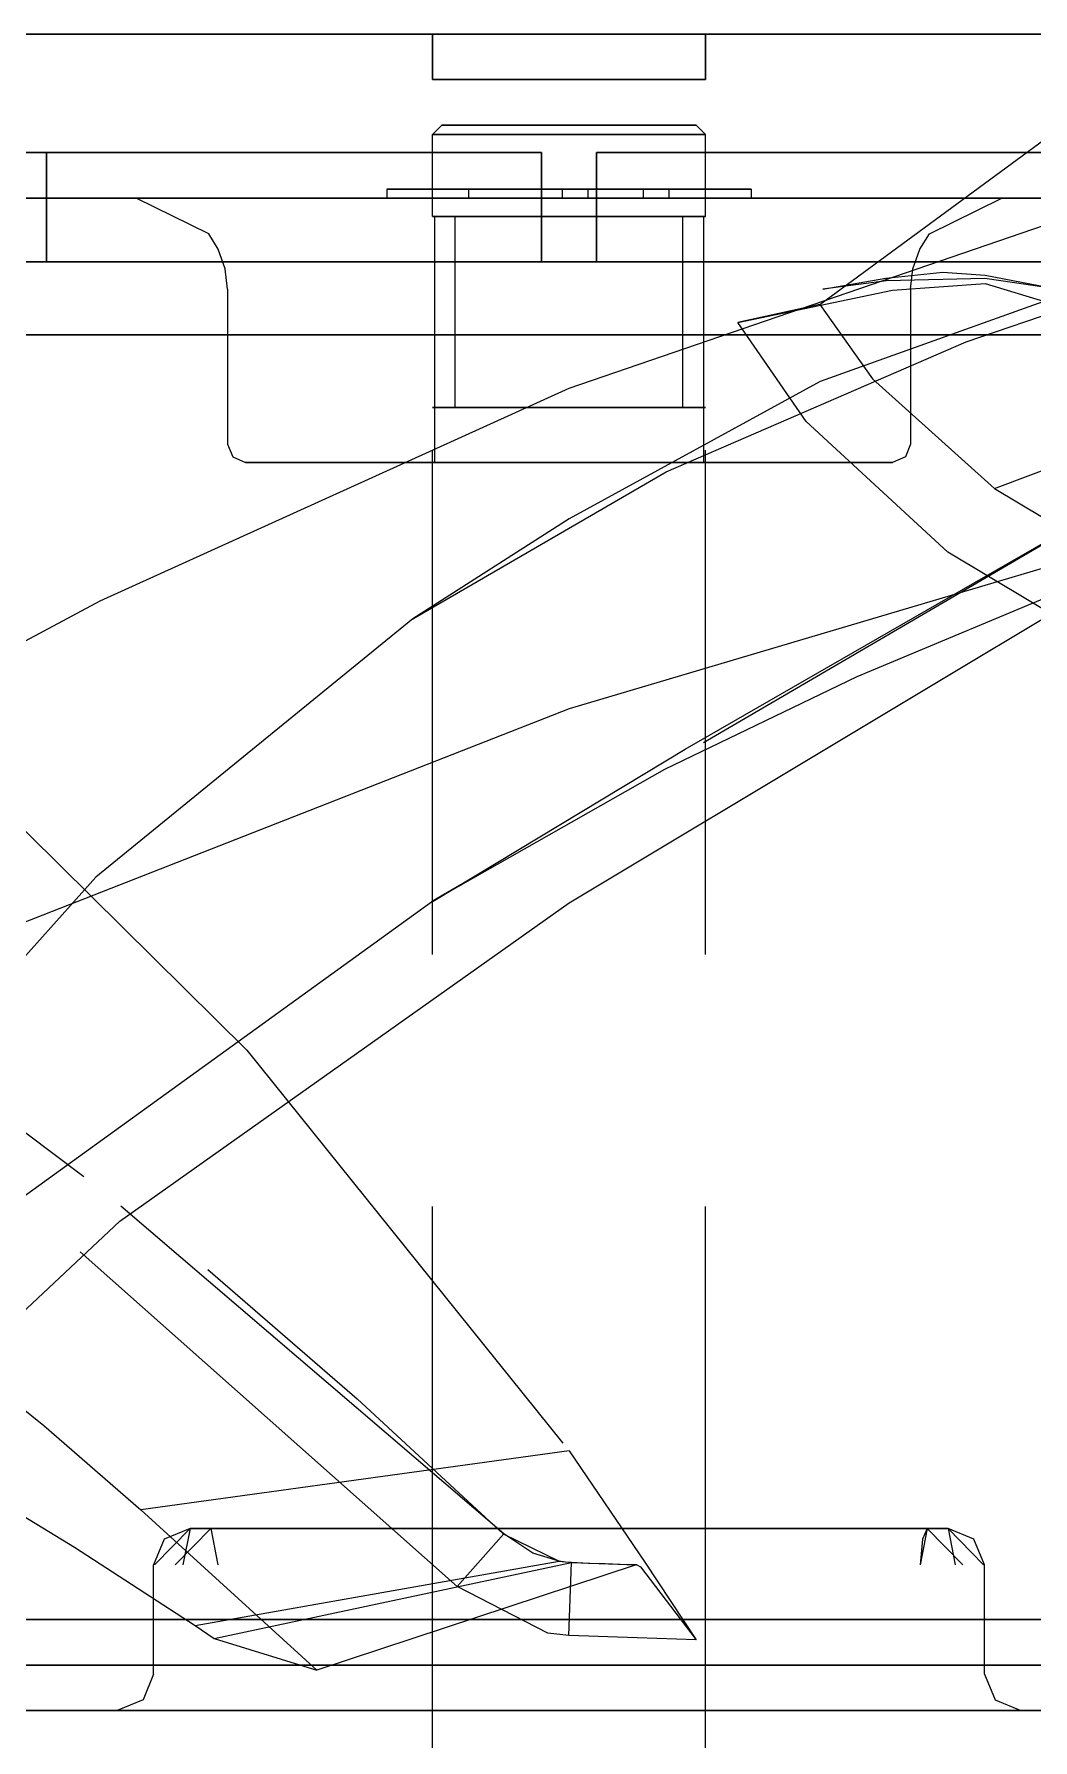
# Model space of a CAD drawing. Header units: metres. Extents: x 6 to 410, y 10 to 287.
# Drawn here: x 133.66 to 139.61, y 111.99 to 122.15 of the extents above; entities that cross this region are included whole.
import ezdxf

# ---------------------------------------------------------------- set-up
doc = ezdxf.new("R2010")
doc.units = ezdxf.units.M
doc.linetypes.add('DASHED', pattern=[4.5, 3, -1.5])
doc.layers.add('HIDDEN', color=9, linetype='DASHED')
doc.layers.add('VISIBLE', color=3, linetype='Continuous')

msp = doc.modelspace()

# ---------------------------------------------------------------- linework, layer by layer
at = {"layer": 'HIDDEN'}
for p, q in [((136.033, 121.875), (136.033, 122.146)), ((136.033, 122.146), (136.033, 121.875)), ((137.659, 121.875), (137.659, 122.146)), ((137.659, 122.146), (137.659, 121.875)), ((136.089, 121.604), (136.034, 121.549)), ((136.034, 121.061), (136.034, 121.549)), ((137.603, 121.604), (137.658, 121.549)), ((137.658, 121.061), (137.658, 121.549)), ((138.338, 120.536), (139.678, 121.52)), ((132.596, 121.441), (133.735, 121.441)), ((133.735, 121.441), (132.596, 121.441)), ((133.735, 121.441), (133.735, 120.79)), ((133.735, 120.79), (133.735, 121.441)), ((136.683, 121.441), (136.683, 120.79)), ((136.683, 120.79), (136.683, 121.441)), ((136.683, 121.441), (136.683, 120.79)), ((136.683, 120.79), (136.683, 121.441)), ((137.009, 120.79), (137.009, 121.441)), ((137.009, 121.441), (137.009, 120.79)), ((137.009, 121.441), (137.009, 120.79)), ((137.009, 120.79), (137.009, 121.441)), ((135.762, 121.224), (135.762, 121.17)), ((136.808, 121.224), (136.25, 121.224)), ((136.25, 121.224), (136.808, 121.224)), ((137.442, 121.224), (136.25, 121.224)), ((136.25, 121.224), (137.442, 121.224)), ((136.808, 121.224), (136.25, 121.224)), ((136.25, 121.224), (137.442, 121.224)), ((136.25, 121.17), (136.25, 121.224)), ((136.25, 121.17), (136.25, 121.224)), ((136.25, 121.17), (136.25, 121.224)), ((136.25, 121.17), (136.25, 121.224)), ((136.25, 121.17), (136.25, 121.224)), ((136.25, 121.17), (136.25, 121.224)), ((136.96, 121.224), (136.808, 121.224)), ((136.808, 121.17), (136.808, 121.224)), ((136.808, 121.17), (136.808, 121.224)), ((136.808, 121.17), (136.808, 121.224)), ((136.808, 121.17), (136.808, 121.224)), ((136.96, 121.224), (137.442, 121.224)), ((137.442, 121.224), (136.96, 121.224)), ((137.29, 121.224), (136.96, 121.224)), ((136.96, 121.17), (136.96, 121.224)), ((136.96, 121.17), (136.96, 121.224)), ((136.96, 121.17), (136.96, 121.224)), ((136.96, 121.17), (136.96, 121.224)), ((137.442, 121.224), (137.29, 121.224)), ((137.29, 121.17), (137.29, 121.224)), ((137.29, 121.17), (137.29, 121.224)), ((137.442, 121.17), (137.442, 121.224)), ((137.442, 121.17), (137.442, 121.224)), ((137.442, 121.17), (137.442, 121.224)), ((137.442, 121.17), (137.442, 121.224)), ((137.442, 121.17), (137.442, 121.224)), ((137.442, 121.17), (137.442, 121.224)), ((137.93, 121.224), (137.93, 121.17)), ((136.808, 121.17), (136.25, 121.17)), ((136.25, 121.17), (136.808, 121.17)), ((137.442, 121.17), (136.25, 121.17)), ((136.25, 121.17), (137.442, 121.17)), ((136.808, 121.17), (136.25, 121.17)), ((136.25, 121.17), (137.442, 121.17)), ((136.96, 121.17), (136.808, 121.17)), ((136.96, 121.17), (137.442, 121.17)), ((137.442, 121.17), (136.96, 121.17)), ((137.29, 121.17), (136.96, 121.17)), ((137.442, 121.17), (137.29, 121.17)), ((136.046, 121.061), (136.046, 119.597)), ((136.168, 119.923), (136.168, 121.061)), ((137.524, 119.923), (137.524, 121.061)), ((137.646, 121.061), (137.646, 119.597)), ((133.735, 120.79), (132.596, 120.79)), ((132.596, 120.79), (133.735, 120.79)), ((134.813, 120.628), (134.813, 119.706)), ((138.879, 120.628), (138.879, 119.706)), ((139.379, 119.442), (142.018, 120.438)), ((136.033, 112.169), (136.033, 119.923)), ((137.659, 112.169), (137.659, 119.923)), ((136.846, 113.715), (134.298, 113.364)), ((134.59, 113.253), (134.714, 113.253)), ((134.714, 113.253), (134.59, 113.253)), ((138.978, 113.253), (139.102, 113.253)), ((139.102, 113.253), (138.978, 113.253)), ((134.373, 112.386), (134.373, 113.036)), ((134.373, 112.386), (134.373, 113.036)), ((134.62, 112.676), (136.788, 113.058)), ((134.734, 112.599), (136.861, 113.05)), ((137.246, 113.036), (135.344, 112.41)), ((139.319, 112.386), (139.319, 113.036)), ((139.319, 112.386), (139.319, 113.036)), ((134.165, 112.169), (134.289, 112.169)), ((134.289, 112.169), (134.165, 112.169)), ((139.403, 112.169), (139.527, 112.169)), ((139.527, 112.169), (139.403, 112.169))]:
    msp.add_line(p, q, dxfattribs=at)
for points in [[(125.459, 122.146), (125.531, 122.146), (125.745, 122.146), (126.098, 122.146), (126.587, 122.146), (127.205, 122.146), (127.943, 122.146), (128.794, 122.146), (129.746, 122.146), (130.788, 122.146), (131.905, 122.146), (133.085, 122.146), (134.312, 122.146), (135.571, 122.146), (136.846, 122.146)], [(136.846, 122.146), (136.904, 122.146), (136.962, 122.146), (137.02, 122.146), (137.079, 122.146), (137.137, 122.146), (137.195, 122.146), (137.253, 122.146), (137.311, 122.146), (137.369, 122.146), (137.427, 122.146), (137.485, 122.146), (137.543, 122.146), (137.601, 122.146), (137.659, 122.146)], [(136.846, 121.875), (136.755, 121.875), (136.665, 121.875), (136.577, 121.875), (136.493, 121.875), (136.413, 121.875), (136.339, 121.875), (136.271, 121.875), (136.21, 121.875), (136.157, 121.875), (136.113, 121.875), (136.078, 121.875), (136.053, 121.875), (136.038, 121.875), (136.033, 121.875)], [(136.033, 121.875), (136.038, 121.875), (136.053, 121.875), (136.078, 121.875), (136.113, 121.875), (136.157, 121.875), (136.21, 121.875), (136.271, 121.875), (136.339, 121.875), (136.413, 121.875), (136.493, 121.875), (136.577, 121.875), (136.665, 121.875), (136.755, 121.875), (136.846, 121.875)], [(137.659, 121.875), (137.654, 121.875), (137.639, 121.875), (137.614, 121.875), (137.579, 121.875), (137.535, 121.875), (137.482, 121.875), (137.421, 121.875), (137.353, 121.875), (137.279, 121.875), (137.199, 121.875), (137.115, 121.875), (137.027, 121.875), (136.937, 121.875), (136.846, 121.875)], [(136.846, 121.875), (136.937, 121.875), (137.027, 121.875), (137.115, 121.875), (137.199, 121.875), (137.279, 121.875), (137.353, 121.875), (137.421, 121.875), (137.482, 121.875), (137.535, 121.875), (137.579, 121.875), (137.614, 121.875), (137.639, 121.875), (137.654, 121.875), (137.659, 121.875)], [(118.196, 121.787), (121.002, 121.103), (124.102, 119.872), (127.066, 118.37), (129.91, 116.692), (132.123, 115.152), (133.72, 113.865), (134.298, 113.364)], [(136.846, 121.549), (136.755, 121.549), (136.665, 121.549), (136.578, 121.549), (136.494, 121.549), (136.414, 121.549), (136.34, 121.549), (136.272, 121.549), (136.211, 121.549), (136.159, 121.549), (136.115, 121.549), (136.08, 121.549), (136.055, 121.549), (136.039, 121.549), (136.034, 121.549)], [(136.034, 121.549), (136.039, 121.549), (136.055, 121.549), (136.08, 121.549), (136.115, 121.549), (136.159, 121.549), (136.211, 121.549), (136.272, 121.549), (136.34, 121.549), (136.414, 121.549), (136.494, 121.549), (136.578, 121.549), (136.665, 121.549), (136.755, 121.549), (136.846, 121.549)], [(136.846, 121.604), (136.761, 121.604), (136.678, 121.604), (136.596, 121.604), (136.518, 121.604), (136.443, 121.604), (136.374, 121.604), (136.311, 121.604), (136.254, 121.604), (136.205, 121.604), (136.164, 121.604), (136.132, 121.604), (136.108, 121.604), (136.094, 121.604), (136.089, 121.604)], [(136.089, 121.604), (136.094, 121.604), (136.108, 121.604), (136.132, 121.604), (136.164, 121.604), (136.205, 121.604), (136.254, 121.604), (136.311, 121.604), (136.374, 121.604), (136.443, 121.604), (136.518, 121.604), (136.596, 121.604), (136.678, 121.604), (136.761, 121.604), (136.846, 121.604)], [(136.846, 121.604), (136.931, 121.604), (137.014, 121.604), (137.096, 121.604), (137.174, 121.604), (137.249, 121.604), (137.318, 121.604), (137.381, 121.604), (137.438, 121.604), (137.487, 121.604), (137.528, 121.604), (137.56, 121.604), (137.584, 121.604), (137.598, 121.604), (137.603, 121.604)], [(137.603, 121.604), (137.598, 121.604), (137.584, 121.604), (137.56, 121.604), (137.528, 121.604), (137.487, 121.604), (137.438, 121.604), (137.381, 121.604), (137.318, 121.604), (137.249, 121.604), (137.174, 121.604), (137.096, 121.604), (137.014, 121.604), (136.931, 121.604), (136.846, 121.604)], [(136.846, 121.549), (136.937, 121.549), (137.027, 121.549), (137.114, 121.549), (137.198, 121.549), (137.278, 121.549), (137.352, 121.549), (137.42, 121.549), (137.481, 121.549), (137.533, 121.549), (137.577, 121.549), (137.612, 121.549), (137.637, 121.549), (137.653, 121.549), (137.658, 121.549)], [(137.658, 121.549), (137.653, 121.549), (137.637, 121.549), (137.612, 121.549), (137.577, 121.549), (137.533, 121.549), (137.481, 121.549), (137.42, 121.549), (137.352, 121.549), (137.278, 121.549), (137.198, 121.549), (137.114, 121.549), (137.027, 121.549), (136.937, 121.549), (136.846, 121.549)], [(136.683, 121.441), (136.378, 121.441), (136.074, 121.441), (135.77, 121.441), (135.468, 121.441), (135.167, 121.441), (134.869, 121.441), (134.573, 121.441), (134.279, 121.441), (133.989, 121.441), (133.702, 121.441), (133.419, 121.441), (133.14, 121.441), (132.865, 121.441), (132.596, 121.441)], [(132.596, 121.441), (132.865, 121.441), (133.14, 121.441), (133.419, 121.441), (133.702, 121.441), (133.989, 121.441), (134.279, 121.441), (134.573, 121.441), (134.869, 121.441), (135.167, 121.441), (135.468, 121.441), (135.77, 121.441), (136.074, 121.441), (136.378, 121.441), (136.683, 121.441)], [(133.735, 121.441), (133.93, 121.441), (134.128, 121.441), (134.33, 121.441), (134.534, 121.441), (134.741, 121.441), (134.95, 121.441), (135.162, 121.441), (135.375, 121.441), (135.591, 121.441), (135.807, 121.441), (136.025, 121.441), (136.244, 121.441), (136.463, 121.441), (136.683, 121.441)], [(136.683, 121.441), (136.463, 121.441), (136.244, 121.441), (136.025, 121.441), (135.807, 121.441), (135.591, 121.441), (135.375, 121.441), (135.162, 121.441), (134.95, 121.441), (134.741, 121.441), (134.534, 121.441), (134.33, 121.441), (134.128, 121.441), (133.93, 121.441), (133.735, 121.441)], [(139.957, 121.441), (139.762, 121.441), (139.564, 121.441), (139.363, 121.441), (139.158, 121.441), (138.951, 121.441), (138.742, 121.441), (138.53, 121.441), (138.317, 121.441), (138.101, 121.441), (137.885, 121.441), (137.667, 121.441), (137.448, 121.441), (137.229, 121.441), (137.009, 121.441)], [(137.009, 121.441), (137.314, 121.441), (137.618, 121.441), (137.922, 121.441), (138.224, 121.441), (138.525, 121.441), (138.823, 121.441), (139.119, 121.441), (139.413, 121.441), (139.703, 121.441), (139.99, 121.441), (140.273, 121.441), (140.552, 121.441), (140.827, 121.441), (141.096, 121.441)], [(137.009, 121.441), (137.229, 121.441), (137.448, 121.441), (137.667, 121.441), (137.885, 121.441), (138.101, 121.441), (138.317, 121.441), (138.53, 121.441), (138.742, 121.441), (138.951, 121.441), (139.158, 121.441), (139.363, 121.441), (139.564, 121.441), (139.762, 121.441), (139.957, 121.441)], [(141.096, 121.441), (140.827, 121.441), (140.552, 121.441), (140.273, 121.441), (139.99, 121.441), (139.703, 121.441), (139.413, 121.441), (139.119, 121.441), (138.823, 121.441), (138.525, 121.441), (138.224, 121.441), (137.922, 121.441), (137.618, 121.441), (137.314, 121.441), (137.009, 121.441)], [(136.846, 121.224), (136.725, 121.224), (136.605, 121.224), (136.488, 121.224), (136.375, 121.224), (136.269, 121.224), (136.17, 121.224), (136.079, 121.224), (135.998, 121.224), (135.928, 121.224), (135.869, 121.224), (135.822, 121.224), (135.789, 121.224), (135.768, 121.224), (135.762, 121.224)], [(135.762, 121.224), (135.768, 121.224), (135.789, 121.224), (135.822, 121.224), (135.869, 121.224), (135.928, 121.224), (135.998, 121.224), (136.079, 121.224), (136.17, 121.224), (136.269, 121.224), (136.375, 121.224), (136.488, 121.224), (136.605, 121.224), (136.725, 121.224), (136.846, 121.224)], [(136.846, 121.224), (136.967, 121.224), (137.087, 121.224), (137.204, 121.224), (137.317, 121.224), (137.423, 121.224), (137.522, 121.224), (137.613, 121.224), (137.694, 121.224), (137.764, 121.224), (137.823, 121.224), (137.87, 121.224), (137.903, 121.224), (137.924, 121.224), (137.93, 121.224)], [(137.93, 121.224), (137.924, 121.224), (137.903, 121.224), (137.87, 121.224), (137.823, 121.224), (137.764, 121.224), (137.694, 121.224), (137.613, 121.224), (137.522, 121.224), (137.423, 121.224), (137.317, 121.224), (137.204, 121.224), (137.087, 121.224), (136.967, 121.224), (136.846, 121.224)], [(136.846, 121.17), (136.178, 121.17), (135.519, 121.17), (134.876, 121.17), (134.258, 121.17), (133.673, 121.17), (133.127, 121.17), (132.628, 121.17), (132.183, 121.17), (131.796, 121.17), (131.472, 121.17), (131.216, 121.17), (131.031, 121.17), (130.919, 121.17), (130.882, 121.17)], [(130.882, 121.17), (130.919, 121.17), (131.031, 121.17), (131.216, 121.17), (131.472, 121.17), (131.796, 121.17), (132.183, 121.17), (132.628, 121.17), (133.127, 121.17), (133.673, 121.17), (134.258, 121.17), (134.876, 121.17), (135.519, 121.17), (136.178, 121.17), (136.846, 121.17)], [(137.022, 121.17), (136.721, 121.17), (136.421, 121.17), (136.127, 121.17), (135.843, 121.17), (135.573, 121.17), (135.32, 121.17), (135.088, 121.17), (134.88, 121.17), (134.699, 121.17), (134.548, 121.17), (134.428, 121.17), (134.341, 121.17), (134.288, 121.17), (134.27, 121.17)], [(134.27, 121.17), (134.285, 121.17), (134.33, 121.17), (134.403, 121.17), (134.504, 121.17), (134.632, 121.17), (134.786, 121.17), (134.964, 121.17), (135.163, 121.17), (135.381, 121.17), (135.616, 121.17), (135.866, 121.17), (136.127, 121.17), (136.396, 121.17), (136.67, 121.17)], [(134.813, 120.628), (134.799, 120.75), (134.757, 120.866), (134.701, 120.957), (134.27, 121.17)], [(136.846, 121.17), (136.725, 121.17), (136.605, 121.17), (136.488, 121.17), (136.375, 121.17), (136.269, 121.17), (136.17, 121.17), (136.079, 121.17), (135.998, 121.17), (135.928, 121.17), (135.869, 121.17), (135.822, 121.17), (135.789, 121.17), (135.768, 121.17), (135.762, 121.17)], [(135.762, 121.17), (135.768, 121.17), (135.789, 121.17), (135.822, 121.17), (135.869, 121.17), (135.928, 121.17), (135.998, 121.17), (136.079, 121.17), (136.17, 121.17), (136.269, 121.17), (136.375, 121.17), (136.488, 121.17), (136.605, 121.17), (136.725, 121.17), (136.846, 121.17)], [(136.67, 121.17), (136.971, 121.17), (137.271, 121.17), (137.565, 121.17), (137.849, 121.17), (138.119, 121.17), (138.372, 121.17), (138.604, 121.17), (138.812, 121.17), (138.993, 121.17), (139.144, 121.17), (139.264, 121.17), (139.351, 121.17), (139.404, 121.17), (139.422, 121.17)], [(136.846, 121.17), (137.514, 121.17), (138.173, 121.17), (138.816, 121.17), (139.434, 121.17), (140.019, 121.17), (140.565, 121.17), (141.064, 121.17), (141.509, 121.17), (141.896, 121.17), (142.22, 121.17), (142.476, 121.17), (142.661, 121.17), (142.773, 121.17), (142.81, 121.17)], [(142.81, 121.17), (142.773, 121.17), (142.661, 121.17), (142.476, 121.17), (142.22, 121.17), (141.896, 121.17), (141.509, 121.17), (141.064, 121.17), (140.565, 121.17), (140.019, 121.17), (139.434, 121.17), (138.816, 121.17), (138.173, 121.17), (137.514, 121.17), (136.846, 121.17)], [(136.846, 121.17), (136.967, 121.17), (137.087, 121.17), (137.204, 121.17), (137.317, 121.17), (137.423, 121.17), (137.522, 121.17), (137.613, 121.17), (137.694, 121.17), (137.764, 121.17), (137.823, 121.17), (137.87, 121.17), (137.903, 121.17), (137.924, 121.17), (137.93, 121.17)], [(137.93, 121.17), (137.924, 121.17), (137.903, 121.17), (137.87, 121.17), (137.823, 121.17), (137.764, 121.17), (137.694, 121.17), (137.613, 121.17), (137.522, 121.17), (137.423, 121.17), (137.317, 121.17), (137.204, 121.17), (137.087, 121.17), (136.967, 121.17), (136.846, 121.17)], [(139.422, 121.17), (139.407, 121.17), (139.362, 121.17), (139.289, 121.17), (139.188, 121.17), (139.06, 121.17), (138.906, 121.17), (138.728, 121.17), (138.529, 121.17), (138.311, 121.17), (138.076, 121.17), (137.826, 121.17), (137.565, 121.17), (137.296, 121.17), (137.022, 121.17)], [(137.022, 121.17), (137.062, 121.17), (139.422, 121.17)], [(138.879, 120.628), (138.893, 120.75), (138.935, 120.866), (138.991, 120.957), (139.422, 121.17)], [(136.846, 121.061), (136.755, 121.061), (136.665, 121.061), (136.578, 121.061), (136.494, 121.061), (136.414, 121.061), (136.34, 121.061), (136.272, 121.061), (136.211, 121.061), (136.159, 121.061), (136.115, 121.061), (136.08, 121.061), (136.055, 121.061), (136.039, 121.061), (136.034, 121.061)], [(136.034, 121.061), (136.039, 121.061), (136.055, 121.061), (136.08, 121.061), (136.115, 121.061), (136.159, 121.061), (136.211, 121.061), (136.272, 121.061), (136.34, 121.061), (136.414, 121.061), (136.494, 121.061), (136.578, 121.061), (136.665, 121.061), (136.755, 121.061), (136.846, 121.061)], [(136.846, 121.061), (136.756, 121.061), (136.668, 121.061), (136.582, 121.061), (136.499, 121.061), (136.421, 121.061), (136.347, 121.061), (136.28, 121.061), (136.221, 121.061), (136.169, 121.061), (136.125, 121.061), (136.091, 121.061), (136.066, 121.061), (136.051, 121.061), (136.046, 121.061)], [(136.046, 121.061), (136.051, 121.061), (136.066, 121.061), (136.091, 121.061), (136.125, 121.061), (136.169, 121.061), (136.221, 121.061), (136.28, 121.061), (136.347, 121.061), (136.421, 121.061), (136.499, 121.061), (136.582, 121.061), (136.668, 121.061), (136.756, 121.061), (136.846, 121.061)], [(136.846, 121.061), (136.77, 121.061), (136.695, 121.061), (136.622, 121.061), (136.552, 121.061), (136.485, 121.061), (136.423, 121.061), (136.367, 121.061), (136.316, 121.061), (136.272, 121.061), (136.235, 121.061), (136.206, 121.061), (136.185, 121.061), (136.172, 121.061), (136.168, 121.061)], [(136.168, 121.061), (136.172, 121.061), (136.185, 121.061), (136.206, 121.061), (136.235, 121.061), (136.272, 121.061), (136.316, 121.061), (136.367, 121.061), (136.423, 121.061), (136.485, 121.061), (136.552, 121.061), (136.622, 121.061), (136.695, 121.061), (136.77, 121.061), (136.846, 121.061)], [(136.846, 121.061), (136.936, 121.061), (137.024, 121.061), (137.11, 121.061), (137.193, 121.061), (137.272, 121.061), (137.345, 121.061), (137.412, 121.061), (137.471, 121.061), (137.523, 121.061), (137.567, 121.061), (137.601, 121.061), (137.626, 121.061), (137.641, 121.061), (137.646, 121.061)], [(137.646, 121.061), (137.641, 121.061), (137.626, 121.061), (137.601, 121.061), (137.567, 121.061), (137.523, 121.061), (137.471, 121.061), (137.412, 121.061), (137.345, 121.061), (137.272, 121.061), (137.193, 121.061), (137.11, 121.061), (137.024, 121.061), (136.936, 121.061), (136.846, 121.061)], [(136.846, 121.061), (136.922, 121.061), (136.997, 121.061), (137.07, 121.061), (137.14, 121.061), (137.207, 121.061), (137.269, 121.061), (137.325, 121.061), (137.376, 121.061), (137.42, 121.061), (137.457, 121.061), (137.486, 121.061), (137.507, 121.061), (137.52, 121.061), (137.524, 121.061)], [(137.524, 121.061), (137.52, 121.061), (137.507, 121.061), (137.486, 121.061), (137.457, 121.061), (137.42, 121.061), (137.376, 121.061), (137.325, 121.061), (137.269, 121.061), (137.207, 121.061), (137.14, 121.061), (137.07, 121.061), (136.997, 121.061), (136.922, 121.061), (136.846, 121.061)], [(136.846, 121.061), (136.937, 121.061), (137.027, 121.061), (137.114, 121.061), (137.198, 121.061), (137.278, 121.061), (137.352, 121.061), (137.42, 121.061), (137.481, 121.061), (137.533, 121.061), (137.577, 121.061), (137.612, 121.061), (137.637, 121.061), (137.653, 121.061), (137.658, 121.061)], [(137.658, 121.061), (137.653, 121.061), (137.637, 121.061), (137.612, 121.061), (137.577, 121.061), (137.533, 121.061), (137.481, 121.061), (137.42, 121.061), (137.352, 121.061), (137.278, 121.061), (137.198, 121.061), (137.114, 121.061), (137.027, 121.061), (136.937, 121.061), (136.846, 121.061)], [(136.846, 120.79), (135.674, 120.79), (134.517, 120.79), (133.39, 120.79), (132.305, 120.79), (131.278, 120.79), (130.321, 120.79), (129.446, 120.79), (128.664, 120.79), (127.985, 120.79), (127.417, 120.79), (126.968, 120.79), (126.643, 120.79), (126.447, 120.79), (126.381, 120.79)], [(126.381, 120.79), (126.447, 120.79), (126.643, 120.79), (126.968, 120.79), (127.417, 120.79), (127.985, 120.79), (128.664, 120.79), (129.446, 120.79), (130.321, 120.79), (131.278, 120.79), (132.305, 120.79), (133.39, 120.79), (134.517, 120.79), (135.674, 120.79), (136.846, 120.79)], [(126.652, 120.79), (126.908, 120.79), (127.662, 120.79), (128.876, 120.79), (130.49, 120.79), (132.423, 120.79), (134.578, 120.79), (136.846, 120.79), (139.114, 120.79), (141.269, 120.79), (143.202, 120.79), (144.816, 120.79), (146.03, 120.79), (146.784, 120.79), (147.04, 120.79)], [(147.04, 120.79), (146.784, 120.79), (146.03, 120.79), (144.816, 120.79), (143.202, 120.79), (141.269, 120.79), (139.114, 120.79), (136.846, 120.79), (134.578, 120.79), (132.423, 120.79), (130.49, 120.79), (128.876, 120.79), (127.662, 120.79), (126.908, 120.79), (126.652, 120.79)], [(145.738, 120.79), (145.516, 120.79), (144.858, 120.79), (143.798, 120.79), (142.39, 120.79), (140.704, 120.79), (138.825, 120.79), (136.846, 120.79), (134.867, 120.79), (132.988, 120.79), (131.302, 120.79), (129.894, 120.79), (128.834, 120.79), (128.176, 120.79), (127.954, 120.79)], [(127.954, 120.79), (128.176, 120.79), (128.834, 120.79), (129.894, 120.79), (131.302, 120.79), (132.988, 120.79), (134.867, 120.79), (136.846, 120.79), (138.825, 120.79), (140.704, 120.79), (142.39, 120.79), (143.798, 120.79), (144.858, 120.79), (145.516, 120.79), (145.738, 120.79)], [(136.846, 120.79), (136.178, 120.79), (135.519, 120.79), (134.876, 120.79), (134.258, 120.79), (133.673, 120.79), (133.127, 120.79), (132.628, 120.79), (132.183, 120.79), (131.796, 120.79), (131.472, 120.79), (131.216, 120.79), (131.031, 120.79), (130.919, 120.79), (130.882, 120.79)], [(130.882, 120.79), (130.919, 120.79), (131.031, 120.79), (131.216, 120.79), (131.472, 120.79), (131.796, 120.79), (132.183, 120.79), (132.628, 120.79), (133.127, 120.79), (133.673, 120.79), (134.258, 120.79), (134.876, 120.79), (135.519, 120.79), (136.178, 120.79), (136.846, 120.79)], [(132.596, 120.79), (132.865, 120.79), (133.14, 120.79), (133.419, 120.79), (133.702, 120.79), (133.989, 120.79), (134.279, 120.79), (134.573, 120.79), (134.869, 120.79), (135.167, 120.79), (135.468, 120.79), (135.77, 120.79), (136.074, 120.79), (136.378, 120.79), (136.683, 120.79)], [(136.683, 120.79), (136.378, 120.79), (136.074, 120.79), (135.77, 120.79), (135.468, 120.79), (135.167, 120.79), (134.869, 120.79), (134.573, 120.79), (134.279, 120.79), (133.989, 120.79), (133.702, 120.79), (133.419, 120.79), (133.14, 120.79), (132.865, 120.79), (132.596, 120.79)], [(136.683, 120.79), (136.463, 120.79), (136.244, 120.79), (136.025, 120.79), (135.807, 120.79), (135.591, 120.79), (135.375, 120.79), (135.162, 120.79), (134.95, 120.79), (134.741, 120.79), (134.534, 120.79), (134.33, 120.79), (134.128, 120.79), (133.93, 120.79), (133.735, 120.79)], [(133.735, 120.79), (133.93, 120.79), (134.128, 120.79), (134.33, 120.79), (134.534, 120.79), (134.741, 120.79), (134.95, 120.79), (135.162, 120.79), (135.375, 120.79), (135.591, 120.79), (135.807, 120.79), (136.025, 120.79), (136.244, 120.79), (136.463, 120.79), (136.683, 120.79)], [(135.916, 118.666), (137.424, 119.541), (139.209, 120.315), (140.352, 120.703), (140.674, 120.794)], [(136.846, 120.79), (138.018, 120.79), (139.175, 120.79), (140.302, 120.79), (141.387, 120.79), (142.414, 120.79), (143.371, 120.79), (144.246, 120.79), (145.028, 120.79), (145.707, 120.79), (146.275, 120.79), (146.724, 120.79), (147.049, 120.79), (147.245, 120.79), (147.311, 120.79)], [(147.311, 120.79), (147.245, 120.79), (147.049, 120.79), (146.724, 120.79), (146.275, 120.79), (145.707, 120.79), (145.028, 120.79), (144.246, 120.79), (143.371, 120.79), (142.414, 120.79), (141.387, 120.79), (140.302, 120.79), (139.175, 120.79), (138.018, 120.79), (136.846, 120.79)], [(136.846, 120.79), (137.514, 120.79), (138.173, 120.79), (138.816, 120.79), (139.434, 120.79), (140.019, 120.79), (140.565, 120.79), (141.064, 120.79), (141.509, 120.79), (141.896, 120.79), (142.22, 120.79), (142.476, 120.79), (142.661, 120.79), (142.773, 120.79), (142.81, 120.79)], [(142.81, 120.79), (142.773, 120.79), (142.661, 120.79), (142.476, 120.79), (142.22, 120.79), (141.896, 120.79), (141.509, 120.79), (141.064, 120.79), (140.565, 120.79), (140.019, 120.79), (139.434, 120.79), (138.816, 120.79), (138.173, 120.79), (137.514, 120.79), (136.846, 120.79)], [(137.009, 120.79), (137.229, 120.79), (137.448, 120.79), (137.667, 120.79), (137.885, 120.79), (138.101, 120.79), (138.317, 120.79), (138.53, 120.79), (138.742, 120.79), (138.951, 120.79), (139.158, 120.79), (139.363, 120.79), (139.564, 120.79), (139.762, 120.79), (139.957, 120.79)], [(141.096, 120.79), (140.827, 120.79), (140.552, 120.79), (140.273, 120.79), (139.99, 120.79), (139.703, 120.79), (139.413, 120.79), (139.119, 120.79), (138.823, 120.79), (138.525, 120.79), (138.224, 120.79), (137.922, 120.79), (137.618, 120.79), (137.314, 120.79), (137.009, 120.79)], [(139.957, 120.79), (139.762, 120.79), (139.564, 120.79), (139.363, 120.79), (139.158, 120.79), (138.951, 120.79), (138.742, 120.79), (138.53, 120.79), (138.317, 120.79), (138.101, 120.79), (137.885, 120.79), (137.667, 120.79), (137.448, 120.79), (137.229, 120.79), (137.009, 120.79)], [(137.009, 120.79), (137.314, 120.79), (137.618, 120.79), (137.922, 120.79), (138.224, 120.79), (138.525, 120.79), (138.823, 120.79), (139.119, 120.79), (139.413, 120.79), (139.703, 120.79), (139.99, 120.79), (140.273, 120.79), (140.552, 120.79), (140.827, 120.79), (141.096, 120.79)], [(138.732, 120.693), (139.07, 120.73)], [(139.07, 120.73), (139.322, 120.711)], [(139.322, 120.711), (139.756, 120.628)], [(128.489, 120.662), (129.682, 120.218), (131.524, 119.074), (133.427, 117.583), (134.929, 116.099), (136.846, 113.715)], [(139.843, 120.617), (138.341, 120.078), (136.846, 119.261)], [(137.85, 120.43), (138.772, 120.622)], [(138.357, 120.628), (138.732, 120.693)], [(138.736, 120.678), (138.357, 120.628)], [(138.732, 120.693), (138.736, 120.678)], [(139.32, 120.692), (138.736, 120.678)], [(138.772, 120.622), (139.323, 120.662)], [(139.756, 120.628), (139.32, 120.692)], [(139.323, 120.662), (140.738, 120.233), (142.492, 119.23), (144.145, 117.889), (145.578, 116.172), (146.935, 113.715)], [(138.338, 120.536), (137.85, 120.43)], [(138.338, 120.536), (138.653, 120.094)], [(116.808, 120.438), (119.717, 119.541), (122.625, 118.57), (127.978, 116.365), (131.915, 114.35), (133.903, 113.142)], [(138.258, 119.84), (137.85, 120.43)], [(147.04, 120.356), (146.784, 120.356), (146.03, 120.356), (144.816, 120.356), (143.202, 120.356), (141.269, 120.356), (139.114, 120.356), (136.846, 120.356), (134.578, 120.356), (132.423, 120.356), (130.49, 120.356), (128.876, 120.356), (127.662, 120.356), (126.908, 120.356), (126.652, 120.356)], [(126.652, 120.356), (126.908, 120.356), (127.662, 120.356), (128.876, 120.356), (130.49, 120.356), (132.423, 120.356), (134.578, 120.356), (136.846, 120.356), (139.114, 120.356), (141.269, 120.356), (143.202, 120.356), (144.816, 120.356), (146.03, 120.356), (146.784, 120.356), (147.04, 120.356)], [(127.954, 120.356), (128.176, 120.356), (128.834, 120.356), (129.894, 120.356), (131.302, 120.356), (132.988, 120.356), (134.867, 120.356), (136.846, 120.356), (138.825, 120.356), (140.704, 120.356), (142.39, 120.356), (143.798, 120.356), (144.858, 120.356), (145.516, 120.356), (145.738, 120.356)], [(145.738, 120.356), (145.516, 120.356), (144.858, 120.356), (143.798, 120.356), (142.39, 120.356), (140.704, 120.356), (138.825, 120.356), (136.846, 120.356), (134.867, 120.356), (132.988, 120.356), (131.302, 120.356), (129.894, 120.356), (128.834, 120.356), (128.176, 120.356), (127.954, 120.356)], [(138.653, 120.094), (139.379, 119.442)], [(136.846, 119.923), (136.755, 119.923), (136.665, 119.923), (136.577, 119.923), (136.493, 119.923), (136.413, 119.923), (136.339, 119.923), (136.271, 119.923), (136.21, 119.923), (136.157, 119.923), (136.113, 119.923), (136.078, 119.923), (136.053, 119.923), (136.038, 119.923), (136.033, 119.923)], [(136.033, 119.923), (136.038, 119.923), (136.053, 119.923), (136.078, 119.923), (136.113, 119.923), (136.157, 119.923), (136.21, 119.923), (136.271, 119.923), (136.339, 119.923), (136.413, 119.923), (136.493, 119.923), (136.577, 119.923), (136.665, 119.923), (136.755, 119.923), (136.846, 119.923)], [(136.846, 119.923), (136.77, 119.923), (136.695, 119.923), (136.622, 119.923), (136.552, 119.923), (136.485, 119.923), (136.423, 119.923), (136.367, 119.923), (136.316, 119.923), (136.272, 119.923), (136.235, 119.923), (136.206, 119.923), (136.185, 119.923), (136.172, 119.923), (136.168, 119.923)], [(136.168, 119.923), (136.172, 119.923), (136.185, 119.923), (136.206, 119.923), (136.235, 119.923), (136.272, 119.923), (136.316, 119.923), (136.367, 119.923), (136.423, 119.923), (136.485, 119.923), (136.552, 119.923), (136.622, 119.923), (136.695, 119.923), (136.77, 119.923), (136.846, 119.923)], [(136.846, 119.923), (136.937, 119.923), (137.027, 119.923), (137.115, 119.923), (137.199, 119.923), (137.279, 119.923), (137.353, 119.923), (137.421, 119.923), (137.482, 119.923), (137.535, 119.923), (137.579, 119.923), (137.614, 119.923), (137.639, 119.923), (137.654, 119.923), (137.659, 119.923)], [(137.659, 119.923), (137.654, 119.923), (137.639, 119.923), (137.614, 119.923), (137.579, 119.923), (137.535, 119.923), (137.482, 119.923), (137.421, 119.923), (137.353, 119.923), (137.279, 119.923), (137.199, 119.923), (137.115, 119.923), (137.027, 119.923), (136.937, 119.923), (136.846, 119.923)], [(136.846, 119.923), (136.922, 119.923), (136.997, 119.923), (137.07, 119.923), (137.14, 119.923), (137.207, 119.923), (137.269, 119.923), (137.325, 119.923), (137.376, 119.923), (137.42, 119.923), (137.457, 119.923), (137.486, 119.923), (137.507, 119.923), (137.52, 119.923), (137.524, 119.923)], [(137.524, 119.923), (137.52, 119.923), (137.507, 119.923), (137.486, 119.923), (137.457, 119.923), (137.42, 119.923), (137.376, 119.923), (137.325, 119.923), (137.269, 119.923), (137.207, 119.923), (137.14, 119.923), (137.07, 119.923), (136.997, 119.923), (136.922, 119.923), (136.846, 119.923)], [(139.101, 119.062), (138.258, 119.84)], [(134.813, 119.706), (134.844, 119.63), (134.921, 119.597)], [(138.879, 119.706), (138.848, 119.63), (138.771, 119.597)], [(136.846, 119.597), (136.63, 119.597), (136.418, 119.597), (136.21, 119.597), (136.011, 119.597), (135.822, 119.597), (135.646, 119.597), (135.485, 119.597), (135.341, 119.597), (135.216, 119.597), (135.112, 119.597), (135.029, 119.597), (134.969, 119.597), (134.933, 119.597), (134.921, 119.597)], [(134.921, 119.597), (134.933, 119.597), (134.969, 119.597), (135.029, 119.597), (135.112, 119.597), (135.216, 119.597), (135.341, 119.597), (135.485, 119.597), (135.646, 119.597), (135.822, 119.597), (136.011, 119.597), (136.21, 119.597), (136.418, 119.597), (136.63, 119.597), (136.846, 119.597)], [(136.846, 119.597), (136.756, 119.597), (136.668, 119.597), (136.582, 119.597), (136.499, 119.597), (136.421, 119.597), (136.347, 119.597), (136.28, 119.597), (136.221, 119.597), (136.169, 119.597), (136.125, 119.597), (136.091, 119.597), (136.066, 119.597), (136.051, 119.597), (136.046, 119.597)], [(136.046, 119.597), (136.051, 119.597), (136.066, 119.597), (136.091, 119.597), (136.125, 119.597), (136.169, 119.597), (136.221, 119.597), (136.28, 119.597), (136.347, 119.597), (136.421, 119.597), (136.499, 119.597), (136.582, 119.597), (136.668, 119.597), (136.756, 119.597), (136.846, 119.597)], [(136.846, 119.597), (137.062, 119.597), (137.274, 119.597), (137.482, 119.597), (137.681, 119.597), (137.87, 119.597), (138.046, 119.597), (138.207, 119.597), (138.351, 119.597), (138.476, 119.597), (138.58, 119.597), (138.663, 119.597), (138.723, 119.597), (138.759, 119.597), (138.771, 119.597)], [(138.771, 119.597), (138.759, 119.597), (138.723, 119.597), (138.663, 119.597), (138.58, 119.597), (138.476, 119.597), (138.351, 119.597), (138.207, 119.597), (138.046, 119.597), (137.87, 119.597), (137.681, 119.597), (137.482, 119.597), (137.274, 119.597), (137.062, 119.597), (136.846, 119.597)], [(136.846, 119.597), (136.936, 119.597), (137.024, 119.597), (137.11, 119.597), (137.193, 119.597), (137.272, 119.597), (137.345, 119.597), (137.412, 119.597), (137.471, 119.597), (137.523, 119.597), (137.567, 119.597), (137.601, 119.597), (137.626, 119.597), (137.641, 119.597), (137.646, 119.597)], [(137.646, 119.597), (137.641, 119.597), (137.626, 119.597), (137.601, 119.597), (137.567, 119.597), (137.523, 119.597), (137.471, 119.597), (137.412, 119.597), (137.345, 119.597), (137.272, 119.597), (137.193, 119.597), (137.11, 119.597), (137.024, 119.597), (136.936, 119.597), (136.846, 119.597)], [(128.201, 119.441), (131.558, 117.147), (134.696, 114.794), (135.585, 114.024), (136.454, 113.222)], [(136.457, 113.222), (133.307, 115.916), (132.224, 116.704), (130.546, 117.842), (128.289, 119.411)], [(140.237, 119.441), (136.038, 116.988)], [(136.047, 116.993), (137.537, 117.891), (140.228, 119.438)], [(139.379, 119.442), (142.522, 117.558), (144.694, 115.921), (146.285, 114.252), (147.053, 113.222)], [(136.846, 119.261), (135.916, 118.666)], [(136.181, 112.908), (133.267, 115.492), (130.517, 117.482), (129.38, 118.279), (128.318, 119.062)], [(146.507, 112.908), (144.932, 114.875), (143.103, 116.501), (140.846, 118.018), (139.101, 119.062)], [(135.916, 118.666), (134.029, 117.129), (132.2, 115.084), (131.715, 114.418), (131.247, 113.715)], [(136.846, 113.715), (137.298, 113.053)], [(135.344, 112.41), (134.298, 113.364)], [(134.59, 113.253), (134.436, 113.19), (134.373, 113.036)], [(134.59, 113.253), (134.436, 113.19), (134.373, 113.036)], [(134.59, 113.253), (134.378, 113.036)], [(134.59, 113.253), (134.378, 113.036)], [(134.714, 113.253), (134.502, 113.036)], [(134.714, 113.253), (134.502, 113.036)], [(134.59, 113.253), (134.548, 113.036)], [(134.59, 113.253), (134.548, 113.036)], [(139.102, 113.253), (138.783, 113.253), (138.462, 113.253), (138.141, 113.253), (137.818, 113.253), (137.494, 113.253), (137.17, 113.253), (136.846, 113.253), (136.522, 113.253), (136.198, 113.253), (135.874, 113.253), (135.551, 113.253), (135.23, 113.253), (134.909, 113.253), (134.59, 113.253)], [(134.59, 113.253), (134.909, 113.253), (135.23, 113.253), (135.551, 113.253), (135.874, 113.253), (136.198, 113.253), (136.522, 113.253), (136.846, 113.253), (137.17, 113.253), (137.494, 113.253), (137.818, 113.253), (138.141, 113.253), (138.462, 113.253), (138.783, 113.253), (139.102, 113.253)], [(134.714, 113.253), (135.015, 113.253), (135.318, 113.253), (135.623, 113.253), (135.928, 113.253), (136.233, 113.253), (136.54, 113.253), (136.846, 113.253), (137.152, 113.253), (137.459, 113.253), (137.764, 113.253), (138.069, 113.253), (138.374, 113.253), (138.677, 113.253), (138.978, 113.253)], [(134.714, 113.253), (134.755, 113.036)], [(134.714, 113.253), (134.755, 113.036)], [(138.978, 113.253), (138.677, 113.253), (138.374, 113.253), (138.069, 113.253), (137.764, 113.253), (137.459, 113.253), (137.152, 113.253), (136.846, 113.253), (136.54, 113.253), (136.233, 113.253), (135.928, 113.253), (135.623, 113.253), (135.318, 113.253), (135.015, 113.253), (134.714, 113.253)], [(136.181, 112.908), (136.457, 113.222)], [(136.457, 113.222), (136.454, 113.222)], [(136.454, 113.222), (136.788, 113.058)], [(136.788, 113.058), (136.63, 113.107), (136.457, 113.222)], [(138.978, 113.253), (138.937, 113.036)], [(138.978, 113.253), (138.949, 113.19), (138.937, 113.036)], [(138.978, 113.253), (139.19, 113.036)], [(138.978, 113.253), (139.19, 113.036)], [(139.102, 113.253), (139.144, 113.036)], [(139.102, 113.253), (139.314, 113.036)], [(139.102, 113.253), (139.314, 113.036)], [(139.102, 113.253), (139.144, 113.036)], [(139.319, 113.036), (139.256, 113.19), (139.102, 113.253)], [(139.319, 113.036), (139.256, 113.19), (139.102, 113.253)], [(133.903, 113.142), (134.62, 112.676)], [(136.788, 113.058), (136.861, 113.05)], [(136.861, 113.05), (136.825, 113.053), (136.788, 113.058)], [(136.845, 112.617), (136.861, 113.05)], [(136.861, 113.05), (136.861, 113.05)], [(136.861, 113.05), (137.246, 113.036)], [(137.25, 113.037), (137.151, 113.039), (137.061, 113.042), (136.961, 113.045), (136.861, 113.05)], [(137.249, 113.037), (137.272, 113.024)], [(137.272, 113.024), (137.603, 112.59)], [(137.298, 113.053), (137.603, 112.59)], [(136.719, 112.63), (136.181, 112.908)], [(147.474, 112.711), (147.207, 112.711), (146.421, 112.711), (145.155, 112.711), (143.472, 112.711), (141.457, 112.711), (139.211, 112.711), (136.846, 112.711), (134.481, 112.711), (132.235, 112.711), (130.22, 112.711), (128.537, 112.711), (127.271, 112.711), (126.485, 112.711), (126.218, 112.711)], [(126.218, 112.711), (126.485, 112.711), (127.271, 112.711), (128.537, 112.711), (130.22, 112.711), (132.235, 112.711), (134.481, 112.711), (136.846, 112.711), (139.211, 112.711), (141.457, 112.711), (143.472, 112.711), (145.155, 112.711), (146.421, 112.711), (147.207, 112.711), (147.474, 112.711)], [(126.381, 112.711), (126.643, 112.711), (127.417, 112.711), (128.664, 112.711), (130.321, 112.711), (132.305, 112.711), (134.517, 112.711), (136.846, 112.711), (139.175, 112.711), (141.387, 112.711), (143.371, 112.711), (145.028, 112.711), (146.275, 112.711), (147.049, 112.711), (147.311, 112.711)], [(147.311, 112.711), (147.049, 112.711), (146.275, 112.711), (145.028, 112.711), (143.371, 112.711), (141.387, 112.711), (139.175, 112.711), (136.846, 112.711), (134.517, 112.711), (132.305, 112.711), (130.321, 112.711), (128.664, 112.711), (127.417, 112.711), (126.643, 112.711), (126.381, 112.711)], [(134.62, 112.676), (134.734, 112.599)], [(134.734, 112.599), (135.344, 112.41)], [(136.845, 112.617), (136.719, 112.63)], [(137.251, 112.602), (136.845, 112.617)], [(137.603, 112.59), (137.251, 112.602)], [(136.846, 112.44), (135.674, 112.44), (134.517, 112.44), (133.39, 112.44), (132.305, 112.44), (131.278, 112.44), (130.321, 112.44), (129.446, 112.44), (128.664, 112.44), (127.985, 112.44), (127.417, 112.44), (126.968, 112.44), (126.643, 112.44), (126.447, 112.44), (126.381, 112.44)], [(126.381, 112.44), (126.447, 112.44), (126.643, 112.44), (126.968, 112.44), (127.417, 112.44), (127.985, 112.44), (128.664, 112.44), (129.446, 112.44), (130.321, 112.44), (131.278, 112.44), (132.305, 112.44), (133.39, 112.44), (134.517, 112.44), (135.674, 112.44), (136.846, 112.44)], [(134.373, 112.386), (134.31, 112.234), (134.156, 112.169)], [(134.373, 112.386), (134.31, 112.234), (134.156, 112.169)], [(136.846, 112.44), (138.018, 112.44), (139.175, 112.44), (140.302, 112.44), (141.387, 112.44), (142.414, 112.44), (143.371, 112.44), (144.246, 112.44), (145.028, 112.44), (145.707, 112.44), (146.275, 112.44), (146.724, 112.44), (147.049, 112.44), (147.245, 112.44), (147.311, 112.44)], [(147.311, 112.44), (147.245, 112.44), (147.049, 112.44), (146.724, 112.44), (146.275, 112.44), (145.707, 112.44), (145.028, 112.44), (144.246, 112.44), (143.371, 112.44), (142.414, 112.44), (141.387, 112.44), (140.302, 112.44), (139.175, 112.44), (138.018, 112.44), (136.846, 112.44)], [(139.319, 112.386), (139.382, 112.234), (139.536, 112.169)], [(139.319, 112.386), (139.382, 112.234), (139.536, 112.169)], [(136.846, 112.169), (135.401, 112.169), (133.974, 112.169), (132.584, 112.169), (131.247, 112.169), (129.98, 112.169), (128.8, 112.169), (127.721, 112.169), (126.757, 112.169), (125.919, 112.169), (125.219, 112.169), (124.665, 112.169), (124.265, 112.169), (124.022, 112.169), (123.941, 112.169)], [(136.846, 112.169), (135.644, 112.169), (134.457, 112.169), (133.3, 112.169), (132.188, 112.169), (131.134, 112.169), (130.152, 112.169), (129.254, 112.169), (128.452, 112.169), (127.756, 112.169), (127.173, 112.169), (126.712, 112.169), (126.379, 112.169), (126.177, 112.169), (126.11, 112.169)], [(126.11, 112.169), (126.177, 112.169), (126.379, 112.169), (126.712, 112.169), (127.173, 112.169), (127.756, 112.169), (128.452, 112.169), (129.254, 112.169), (130.152, 112.169), (131.134, 112.169), (132.188, 112.169), (133.3, 112.169), (134.457, 112.169), (135.644, 112.169), (136.846, 112.169)], [(134.507, 112.169), (134.466, 112.169), (134.425, 112.169), (134.387, 112.169), (134.35, 112.169), (134.316, 112.169), (134.284, 112.169), (134.255, 112.169), (134.23, 112.169), (134.208, 112.169), (134.189, 112.169), (134.175, 112.169), (134.164, 112.169), (134.158, 112.169), (134.156, 112.169)], [(134.156, 112.169), (134.156, 112.169), (134.156, 112.169), (134.156, 112.169), (134.157, 112.169), (134.157, 112.169), (134.158, 112.169), (134.158, 112.169), (134.159, 112.169), (134.16, 112.169), (134.161, 112.169), (134.162, 112.169), (134.163, 112.169), (134.164, 112.169), (134.165, 112.169)], [(134.165, 112.169), (134.164, 112.169), (134.163, 112.169), (134.162, 112.169), (134.161, 112.169), (134.16, 112.169), (134.159, 112.169), (134.158, 112.169), (134.158, 112.169), (134.157, 112.169), (134.157, 112.169), (134.156, 112.169), (134.156, 112.169), (134.156, 112.169), (134.156, 112.169)], [(134.156, 112.169), (134.158, 112.169), (134.164, 112.169), (134.175, 112.169), (134.189, 112.169), (134.208, 112.169), (134.23, 112.169), (134.255, 112.169), (134.284, 112.169), (134.316, 112.169), (134.35, 112.169), (134.387, 112.169), (134.425, 112.169), (134.466, 112.169), (134.507, 112.169)], [(134.289, 112.169), (134.302, 112.169), (134.32, 112.169), (134.342, 112.169), (134.369, 112.169), (134.4, 112.169), (134.435, 112.169), (134.474, 112.169), (134.515, 112.169), (134.559, 112.169), (134.605, 112.169), (134.652, 112.169), (134.7, 112.169), (134.748, 112.169), (134.796, 112.169)], [(134.796, 112.169), (134.748, 112.169), (134.7, 112.169), (134.652, 112.169), (134.605, 112.169), (134.559, 112.169), (134.515, 112.169), (134.474, 112.169), (134.435, 112.169), (134.4, 112.169), (134.369, 112.169), (134.342, 112.169), (134.32, 112.169), (134.302, 112.169), (134.289, 112.169)], [(139.185, 112.169), (138.854, 112.169), (138.522, 112.169), (138.188, 112.169), (137.853, 112.169), (137.518, 112.169), (137.182, 112.169), (136.846, 112.169), (136.51, 112.169), (136.174, 112.169), (135.839, 112.169), (135.504, 112.169), (135.17, 112.169), (134.838, 112.169), (134.507, 112.169)], [(134.507, 112.169), (134.838, 112.169), (135.17, 112.169), (135.504, 112.169), (135.839, 112.169), (136.174, 112.169), (136.51, 112.169), (136.846, 112.169), (137.182, 112.169), (137.518, 112.169), (137.853, 112.169), (138.188, 112.169), (138.522, 112.169), (138.854, 112.169), (139.185, 112.169)], [(134.796, 112.169), (135.086, 112.169), (135.377, 112.169), (135.67, 112.169), (135.963, 112.169), (136.257, 112.169), (136.551, 112.169), (136.846, 112.169), (137.141, 112.169), (137.435, 112.169), (137.729, 112.169), (138.022, 112.169), (138.315, 112.169), (138.606, 112.169), (138.896, 112.169)], [(138.896, 112.169), (138.606, 112.169), (138.315, 112.169), (138.022, 112.169), (137.729, 112.169), (137.435, 112.169), (137.141, 112.169), (136.846, 112.169), (136.551, 112.169), (136.257, 112.169), (135.963, 112.169), (135.67, 112.169), (135.377, 112.169), (135.086, 112.169), (134.796, 112.169)], [(149.751, 112.169), (149.67, 112.169), (149.427, 112.169), (149.027, 112.169), (148.473, 112.169), (147.773, 112.169), (146.935, 112.169), (145.971, 112.169), (144.892, 112.169), (143.712, 112.169), (142.445, 112.169), (141.108, 112.169), (139.718, 112.169), (138.291, 112.169), (136.846, 112.169)], [(136.846, 112.169), (138.048, 112.169), (139.235, 112.169), (140.392, 112.169), (141.504, 112.169), (142.558, 112.169), (143.54, 112.169), (144.438, 112.169), (145.24, 112.169), (145.936, 112.169), (146.519, 112.169), (146.98, 112.169), (147.313, 112.169), (147.515, 112.169), (147.582, 112.169)], [(147.582, 112.169), (147.515, 112.169), (147.313, 112.169), (146.98, 112.169), (146.519, 112.169), (145.936, 112.169), (145.24, 112.169), (144.438, 112.169), (143.54, 112.169), (142.558, 112.169), (141.504, 112.169), (140.392, 112.169), (139.235, 112.169), (138.048, 112.169), (136.846, 112.169)], [(138.896, 112.169), (138.944, 112.169), (138.992, 112.169), (139.04, 112.169), (139.087, 112.169), (139.133, 112.169), (139.177, 112.169), (139.218, 112.169), (139.257, 112.169), (139.292, 112.169), (139.323, 112.169), (139.35, 112.169), (139.372, 112.169), (139.39, 112.169), (139.403, 112.169)], [(139.403, 112.169), (139.39, 112.169), (139.372, 112.169), (139.35, 112.169), (139.323, 112.169), (139.292, 112.169), (139.257, 112.169), (139.218, 112.169), (139.177, 112.169), (139.133, 112.169), (139.087, 112.169), (139.04, 112.169), (138.992, 112.169), (138.944, 112.169), (138.896, 112.169)], [(139.536, 112.169), (139.534, 112.169), (139.528, 112.169), (139.517, 112.169), (139.503, 112.169), (139.485, 112.169), (139.462, 112.169), (139.437, 112.169), (139.408, 112.169), (139.376, 112.169), (139.342, 112.169), (139.305, 112.169), (139.267, 112.169), (139.226, 112.169), (139.185, 112.169)], [(139.185, 112.169), (139.226, 112.169), (139.267, 112.169), (139.305, 112.169), (139.342, 112.169), (139.376, 112.169), (139.408, 112.169), (139.437, 112.169), (139.462, 112.169), (139.485, 112.169), (139.503, 112.169), (139.517, 112.169), (139.528, 112.169), (139.534, 112.169), (139.536, 112.169)], [(139.527, 112.169), (139.528, 112.169), (139.529, 112.169), (139.53, 112.169), (139.531, 112.169), (139.532, 112.169), (139.533, 112.169), (139.534, 112.169), (139.534, 112.169), (139.535, 112.169), (139.535, 112.169), (139.536, 112.169), (139.536, 112.169), (139.536, 112.169), (139.536, 112.169)], [(139.536, 112.169), (139.536, 112.169), (139.536, 112.169), (139.536, 112.169), (139.535, 112.169), (139.535, 112.169), (139.534, 112.169), (139.534, 112.169), (139.533, 112.169), (139.532, 112.169), (139.531, 112.169), (139.53, 112.169), (139.529, 112.169), (139.528, 112.169), (139.527, 112.169)]]:
    msp.add_lwpolyline(points, dxfattribs=at)
at = {"layer": 'VISIBLE'}
for p, q in [((136.033, 111.084), (136.033, 112.169)), ((137.659, 111.084), (137.659, 112.169))]:
    msp.add_line(p, q, dxfattribs=at)
for points in [[(136.846, 122.146), (135.571, 122.146), (134.312, 122.146), (133.085, 122.146), (131.905, 122.146), (130.788, 122.146), (129.746, 122.146), (128.794, 122.146), (127.943, 122.146), (127.205, 122.146), (126.587, 122.146), (126.098, 122.146), (125.745, 122.146), (125.531, 122.146), (125.459, 122.146)], [(136.033, 122.146), (136.038, 122.146), (136.053, 122.146), (136.078, 122.146), (136.113, 122.146), (136.157, 122.146), (136.21, 122.146), (136.271, 122.146), (136.339, 122.146), (136.413, 122.146), (136.493, 122.146), (136.577, 122.146), (136.665, 122.146), (136.755, 122.146), (136.846, 122.146)], [(136.846, 122.146), (136.755, 122.146), (136.665, 122.146), (136.577, 122.146), (136.493, 122.146), (136.413, 122.146), (136.339, 122.146), (136.271, 122.146), (136.21, 122.146), (136.157, 122.146), (136.113, 122.146), (136.078, 122.146), (136.053, 122.146), (136.038, 122.146), (136.033, 122.146)], [(148.233, 122.146), (148.161, 122.146), (147.947, 122.146), (147.594, 122.146), (147.105, 122.146), (146.487, 122.146), (145.749, 122.146), (144.898, 122.146), (143.946, 122.146), (142.904, 122.146), (141.787, 122.146), (140.607, 122.146), (139.38, 122.146), (138.121, 122.146), (136.846, 122.146)], [(136.846, 122.146), (136.937, 122.146), (137.027, 122.146), (137.115, 122.146), (137.199, 122.146), (137.279, 122.146), (137.353, 122.146), (137.421, 122.146), (137.482, 122.146), (137.535, 122.146), (137.579, 122.146), (137.614, 122.146), (137.639, 122.146), (137.654, 122.146), (137.659, 122.146)], [(137.659, 122.146), (137.654, 122.146), (137.639, 122.146), (137.614, 122.146), (137.579, 122.146), (137.535, 122.146), (137.482, 122.146), (137.421, 122.146), (137.353, 122.146), (137.279, 122.146), (137.199, 122.146), (137.115, 122.146), (137.027, 122.146), (136.937, 122.146), (136.846, 122.146)], [(137.659, 122.146), (138.869, 122.146), (140.055, 122.146), (141.204, 122.146), (142.304, 122.146), (143.341, 122.146), (144.303, 122.146), (145.18, 122.146), (145.962, 122.146), (146.639, 122.146), (147.204, 122.146), (147.65, 122.146), (147.973, 122.146), (148.168, 122.146), (148.233, 122.146)], [(136.846, 120.038), (139.884, 121.081), (142.732, 121.7), (145.085, 121.92), (146.403, 121.875)], [(143.991, 120.152), (143.393, 119.999), (142.561, 119.771), (139.907, 118.885), (138.559, 118.322), (137.415, 117.77), (136.038, 116.988)], [(143.991, 120.152), (142.17, 119.709), (136.846, 118.13)], [(126.085, 113.364), (128.792, 115.632), (131.686, 117.506), (134.055, 118.774), (136.846, 120.038)], [(136.846, 116.977), (140.248, 119.015)], [(136.846, 118.13), (132.076, 116.262), (128.64, 114.514), (127.486, 113.815), (126.456, 113.142)], [(136.027, 116.981), (133.402, 115.085), (131.399, 113.222)], [(131.854, 112.908), (134.172, 115.081), (136.846, 116.977)], [(136.027, 116.981), (136.047, 116.993)], [(136.038, 116.988), (136.027, 116.981)], [(123.941, 112.169), (124.022, 112.169), (124.265, 112.169), (124.665, 112.169), (125.219, 112.169), (125.919, 112.169), (126.757, 112.169), (127.721, 112.169), (128.8, 112.169), (129.98, 112.169), (131.247, 112.169), (132.584, 112.169), (133.974, 112.169), (135.401, 112.169), (136.846, 112.169)], [(136.846, 112.169), (138.291, 112.169), (139.718, 112.169), (141.108, 112.169), (142.445, 112.169), (143.712, 112.169), (144.892, 112.169), (145.971, 112.169), (146.935, 112.169), (147.773, 112.169), (148.473, 112.169), (149.027, 112.169), (149.427, 112.169), (149.67, 112.169), (149.751, 112.169)]]:
    msp.add_lwpolyline(points, dxfattribs=at)

doc.saveas('drawing.dxf')
